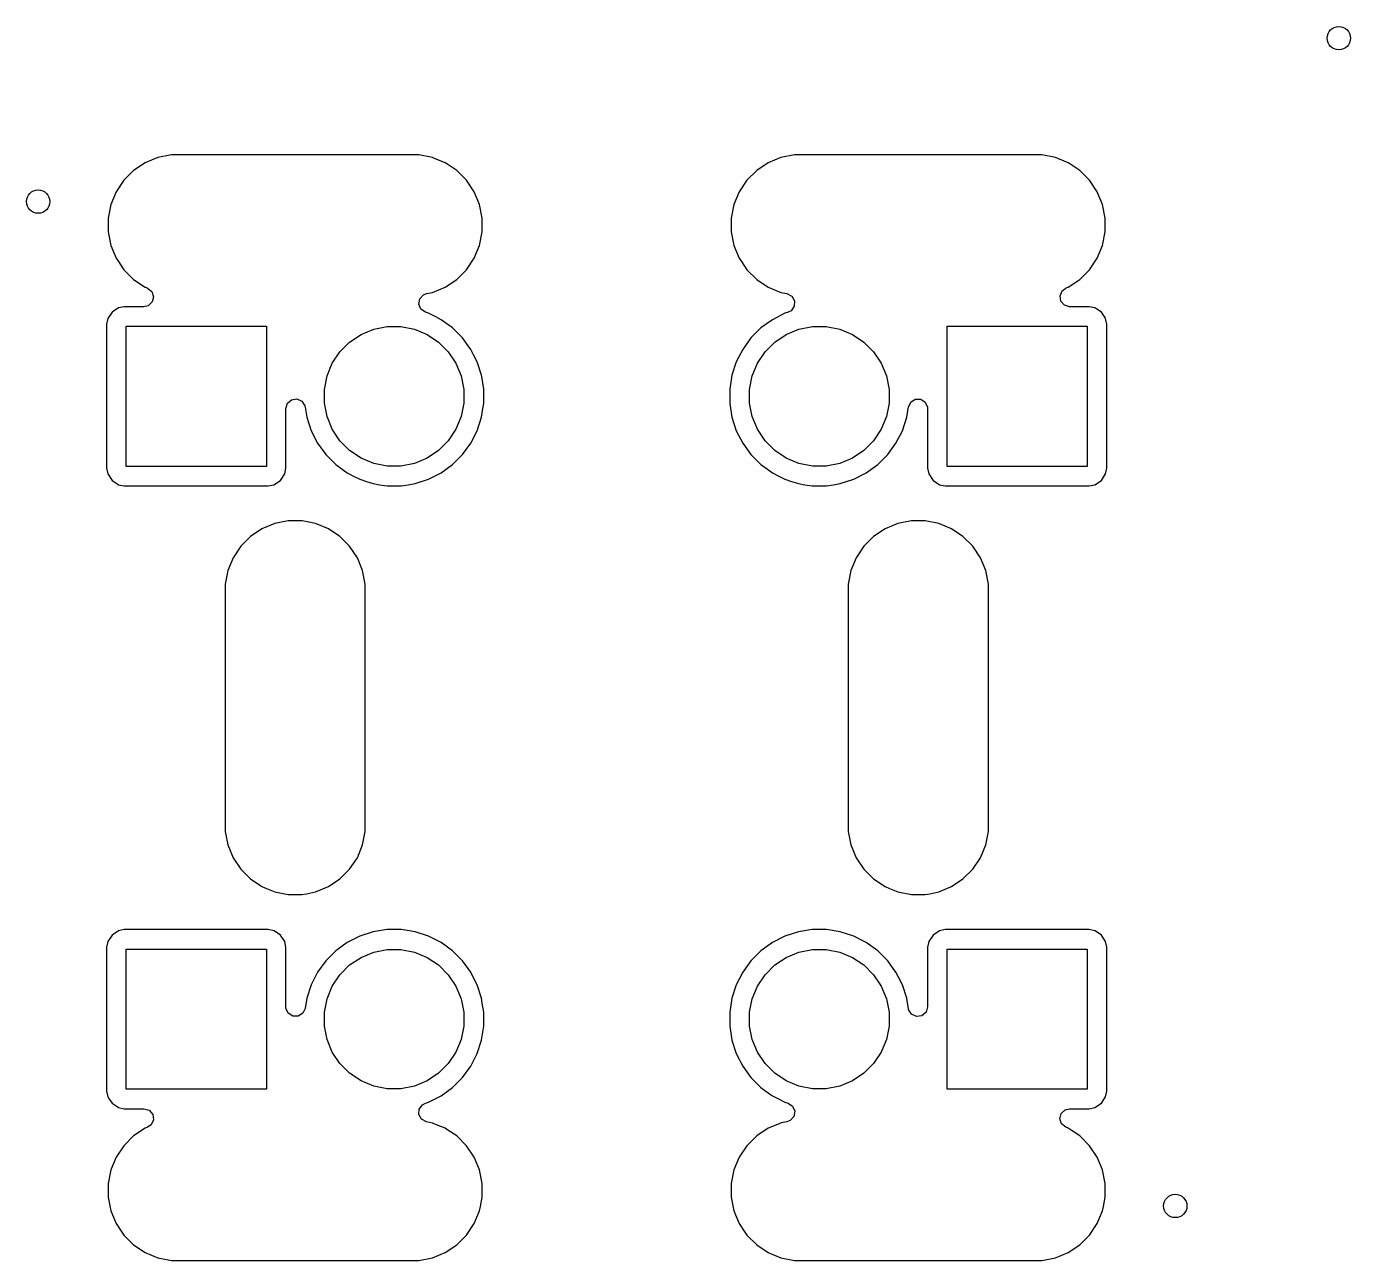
# Model space of a CAD drawing. Extents: x 45 to 205, y -97 to -37.
# Drawn here: x 71.55 to 88.55, y -84.1 to -68.25 of the extents above; entities that cross this region are included whole.
import ezdxf

# ---------------------------------------------------------------- set-up
doc = ezdxf.new("R2010")
doc.units = 0
doc.layers.add('BLACK', color=7, linetype='CONTINUOUS')

msp = doc.modelspace()

# ---------------------------------------------------------------- linework, layer by layer
at = {"layer": 'BLACK', "linetype": 'CONTINUOUS'}
for p, q in [((73.073447, -70.002125), (72.925977, -70.100664)), ((73.073461, -70.002118), (73.073447, -70.002125)), ((73.237319, -69.934242), (73.073461, -70.002118)), ((73.237329, -69.934239), (73.237319, -69.934242)), ((73.411297, -69.899631), (73.237329, -69.934239)), ((73.438717, -69.899631), (73.411297, -69.899631)), ((73.439657, -69.89957), (73.438717, -69.899631)), ((73.499982, -69.89957), (73.439657, -69.89957)), ((73.557565, -69.899569), (73.499982, -69.89957)), ((73.557568, -69.89957), (73.557565, -69.899569)), ((76.499982, -69.89957), (73.557568, -69.89957)), ((76.588676, -69.899569), (76.499982, -69.89957)), ((76.588678, -69.899569), (76.588676, -69.899569)), ((76.762661, -69.934173), (76.588678, -69.899569)), ((76.790165, -69.945565), (76.762661, -69.934173)), ((76.926549, -70.002054), (76.790165, -69.945565)), ((76.92655, -70.002055), (76.926548, -70.002054)), ((76.926548, -70.002054), (76.926549, -70.002054)), ((76.947531, -70.016074), (76.92655, -70.002055)), ((77.074043, -70.100603), (76.947531, -70.016074)), ((81.073447, -70.002125), (80.925977, -70.100664)), ((81.073461, -70.002118), (81.073447, -70.002125)), ((81.237319, -69.934242), (81.073461, -70.002118)), ((81.237329, -69.934239), (81.237319, -69.934242)), ((81.411297, -69.899631), (81.237329, -69.934239)), ((81.438717, -69.899631), (81.411297, -69.899631)), ((81.439657, -69.89957), (81.438717, -69.899631)), ((81.499982, -69.89957), (81.439657, -69.89957)), ((81.557565, -69.899569), (81.499982, -69.89957)), ((81.557568, -69.89957), (81.557565, -69.899569)), ((84.499982, -69.89957), (81.557568, -69.89957)), ((84.588676, -69.899569), (84.499982, -69.89957)), ((84.588678, -69.899569), (84.588676, -69.899569)), ((84.762661, -69.934173), (84.588678, -69.899569)), ((84.790165, -69.945565), (84.762661, -69.934173)), ((84.926549, -70.002054), (84.790165, -69.945565)), ((84.92655, -70.002055), (84.926548, -70.002054)), ((84.926548, -70.002054), (84.926549, -70.002054)), ((84.947531, -70.016074), (84.92655, -70.002055)), ((85.074043, -70.100603), (84.947531, -70.016074)), ((72.925971, -70.100669), (72.800557, -70.226086)), ((72.925977, -70.100664), (72.925971, -70.100669)), ((77.074046, -70.100606), (77.074043, -70.100603)), ((77.199482, -70.22604), (77.074046, -70.100606)), ((80.925971, -70.100669), (80.800557, -70.226086)), ((80.925977, -70.100664), (80.925971, -70.100669)), ((85.074046, -70.100606), (85.074043, -70.100603)), ((85.199482, -70.22604), (85.074046, -70.100606)), ((72.702007, -70.373579), (72.634137, -70.537435)), ((72.702013, -70.373568), (72.702007, -70.373579)), ((72.800555, -70.226088), (72.702013, -70.373568)), ((72.800557, -70.226086), (72.800555, -70.226088)), ((77.298036, -70.373534), (77.199482, -70.22604)), ((77.365922, -70.537422), (77.298036, -70.373534)), ((80.702007, -70.373579), (80.634137, -70.537435)), ((80.702013, -70.373568), (80.702007, -70.373579)), ((80.800555, -70.226088), (80.702013, -70.373568)), ((80.800557, -70.226086), (80.800555, -70.226088)), ((85.298036, -70.373534), (85.199482, -70.22604)), ((85.365922, -70.537422), (85.298036, -70.373534)), ((72.634132, -70.537452), (72.59953, -70.711409)), ((72.634137, -70.537435), (72.634132, -70.537452)), ((77.365922, -70.537426), (77.365922, -70.537422)), ((77.365923, -70.537427), (77.365922, -70.537426)), ((77.40053, -70.711401), (77.365923, -70.537427)), ((80.634132, -70.537452), (80.59953, -70.711409)), ((80.634137, -70.537435), (80.634132, -70.537452)), ((85.365922, -70.537426), (85.365922, -70.537422)), ((85.365923, -70.537427), (85.365922, -70.537426)), ((85.40053, -70.711401), (85.365923, -70.537427)), ((72.59953, -70.711409), (72.59953, -70.88879)), ((77.40053, -70.711404), (77.40053, -70.711401)), ((77.40053, -70.888796), (77.40053, -70.711404)), ((80.59953, -70.711409), (80.59953, -70.88879)), ((85.40053, -70.711404), (85.40053, -70.711401)), ((85.40053, -70.888796), (85.40053, -70.711404)), ((72.59953, -70.88879), (72.634132, -71.062747)), ((77.365922, -71.062778), (77.40053, -70.888796)), ((80.59953, -70.88879), (80.634132, -71.062747)), ((85.365922, -71.062778), (85.40053, -70.888796)), ((72.634132, -71.062747), (72.634137, -71.062764)), ((72.634137, -71.062764), (72.702007, -71.22662)), ((72.702007, -71.22662), (72.702009, -71.226625)), ((72.702009, -71.226625), (72.702011, -71.226628)), ((72.702011, -71.226628), (72.730643, -71.26948)), ((77.199482, -71.37416), (77.298036, -71.226666)), ((77.298036, -71.226666), (77.365922, -71.062778)), ((80.634132, -71.062747), (80.634137, -71.062764)), ((80.634137, -71.062764), (80.702007, -71.22662)), ((80.702007, -71.22662), (80.702009, -71.226625)), ((80.702009, -71.226625), (80.702011, -71.226628)), ((80.702011, -71.226628), (80.730643, -71.26948)), ((85.199482, -71.37416), (85.298036, -71.226666)), ((85.298036, -71.226666), (85.365922, -71.062778)), ((72.730643, -71.26948), (72.800555, -71.374111)), ((72.800555, -71.374111), (72.800557, -71.374113)), ((72.800557, -71.374113), (72.925971, -71.49953)), ((77.074046, -71.499594), (77.199482, -71.37416)), ((80.730643, -71.26948), (80.800555, -71.374111)), ((80.800555, -71.374111), (80.800557, -71.374113)), ((80.800557, -71.374113), (80.925971, -71.49953)), ((85.074046, -71.499594), (85.199482, -71.37416)), ((72.925971, -71.49953), (72.925977, -71.499535)), ((72.925977, -71.499535), (73.073447, -71.598074)), ((76.92655, -71.598145), (77.074046, -71.499594)), ((80.925971, -71.49953), (80.925977, -71.499535)), ((80.925977, -71.499535), (81.073447, -71.598074)), ((84.92655, -71.598145), (85.074046, -71.499594)), ((73.073447, -71.598074), (73.073451, -71.598076)), ((73.073451, -71.598076), (73.073457, -71.59808)), ((73.073457, -71.59808), (73.098334, -71.608384)), ((73.098334, -71.608384), (73.104671, -71.61101)), ((73.104671, -71.61101), (73.159074, -71.654852)), ((73.159074, -71.654852), (73.181137, -71.721147)), ((73.181137, -71.721147), (73.163856, -71.788846)), ((76.598686, -71.748224), (76.64593, -71.696749)), ((76.64593, -71.696749), (76.685769, -71.68132)), ((76.685769, -71.68132), (76.762661, -71.666027)), ((76.762661, -71.666027), (76.92655, -71.598145)), ((81.073447, -71.598074), (81.073451, -71.598076)), ((81.073451, -71.598076), (81.073457, -71.59808)), ((81.073457, -71.59808), (81.237329, -71.665961)), ((81.237329, -71.665961), (81.314334, -71.681279)), ((81.314334, -71.681279), (81.376243, -71.713665)), ((81.376243, -71.713665), (81.410816, -71.774382)), ((84.820208, -71.707923), (84.849233, -71.644367)), ((84.830152, -71.777081), (84.820208, -71.707923)), ((84.849233, -71.644367), (84.895495, -71.611008)), ((84.895495, -71.611008), (84.900913, -71.608763)), ((84.900913, -71.608763), (84.92655, -71.598145)), ((72.73225, -71.864103), (72.649389, -71.919469)), ((72.732254, -71.864102), (72.73225, -71.864103)), ((72.805313, -71.84957), (72.732254, -71.864102)), ((73.057216, -71.84957), (72.805313, -71.84957)), ((73.112718, -71.836455), (73.057216, -71.84957)), ((73.163856, -71.788846), (73.112718, -71.836455)), ((76.586771, -71.817071), (76.598686, -71.748224)), ((76.613969, -71.881429), (76.586771, -71.817071)), ((76.671645, -71.920867), (76.613969, -71.881429)), ((81.366208, -71.900822), (81.328458, -71.920827)), ((81.407075, -71.844151), (81.366208, -71.900822)), ((81.410816, -71.774382), (81.407075, -71.844151)), ((84.875907, -71.829885), (84.830152, -71.777081)), ((84.942946, -71.84957), (84.875907, -71.829885)), ((85.194664, -71.84957), (84.942946, -71.84957)), ((85.194667, -71.84957), (85.194664, -71.84957)), ((85.267725, -71.864102), (85.194667, -71.84957)), ((85.267729, -71.864103), (85.267725, -71.864102)), ((85.293659, -71.881429), (85.267729, -71.864103)), ((85.350591, -71.919469), (85.293659, -71.881429)), ((72.594022, -72.002334), (72.57949, -72.075391)), ((72.57949, -72.075391), (72.57949, -73.924748)), ((72.594023, -72.00233), (72.594022, -72.002334)), ((72.649389, -71.919469), (72.594023, -72.00233)), ((76.711626, -71.933857), (76.671645, -71.920867)), ((76.711629, -71.933858), (76.711626, -71.933857)), ((76.805371, -71.981623), (76.711629, -71.933858)), ((76.872984, -72.016074), (76.805371, -71.981623)), ((76.872986, -72.016075), (76.872984, -72.016074)), ((76.872987, -72.016076), (76.872986, -72.016075)), ((77.019484, -72.122511), (76.872987, -72.016076)), ((81.126992, -72.016076), (80.980495, -72.122511)), ((81.28835, -71.933859), (81.126992, -72.016076)), ((81.328458, -71.920827), (81.28835, -71.933859)), ((85.402935, -71.997809), (85.350591, -71.919469)), ((85.405956, -72.00233), (85.402935, -71.997809)), ((85.405957, -72.002334), (85.405956, -72.00233)), ((85.420489, -72.075391), (85.405957, -72.002334)), ((85.42049, -72.075393), (85.420489, -72.075391)), ((85.42049, -72.075396), (85.42049, -72.075393)), ((85.42049, -73.924744), (85.42049, -72.075396)), ((72.82999, -73.90007), (72.82999, -72.10007)), ((72.82999, -72.10007), (74.62999, -72.10007)), ((74.62999, -72.10007), (74.62999, -73.90007)), ((75.699036, -72.304361), (75.845733, -72.206341)), ((75.845733, -72.206341), (76.008734, -72.138824)), ((76.008734, -72.138824), (76.181775, -72.104404)), ((76.181775, -72.104404), (76.358205, -72.104404)), ((76.358205, -72.104404), (76.531246, -72.138824)), ((76.531246, -72.138824), (76.694247, -72.206341)), ((76.694247, -72.206341), (76.840944, -72.304361)), ((77.019489, -72.122515), (77.019484, -72.122511)), ((77.147544, -72.25057), (77.019489, -72.122515)), ((80.98049, -72.122515), (80.852435, -72.25057)), ((80.980495, -72.122511), (80.98049, -72.122515)), ((81.159036, -72.304361), (81.305733, -72.206341)), ((81.305733, -72.206341), (81.468734, -72.138824)), ((81.468734, -72.138824), (81.641775, -72.104404)), ((81.641775, -72.104404), (81.818205, -72.104404)), ((81.818205, -72.104404), (81.991246, -72.138824)), ((81.991246, -72.138824), (82.154247, -72.206341)), ((82.154247, -72.206341), (82.300944, -72.304361)), ((83.36999, -73.90007), (83.36999, -72.10007)), ((83.36999, -72.10007), (85.16999, -72.10007)), ((85.16999, -72.10007), (85.16999, -73.90007)), ((75.574281, -72.429116), (75.699036, -72.304361)), ((76.840944, -72.304361), (76.965699, -72.429116)), ((77.147548, -72.250575), (77.147544, -72.25057)), ((77.220408, -72.35086), (77.147548, -72.250575)), ((77.253986, -72.397076), (77.220408, -72.35086)), ((77.290939, -72.4696), (77.253986, -72.397076)), ((80.745996, -72.397072), (80.663778, -72.55843)), ((80.852431, -72.250575), (80.745996, -72.397072)), ((80.852435, -72.25057), (80.852431, -72.250575)), ((81.034281, -72.429116), (81.159036, -72.304361)), ((82.300944, -72.304361), (82.425699, -72.429116)), ((75.408744, -72.738814), (75.476261, -72.575813)), ((75.476261, -72.575813), (75.574281, -72.429116)), ((76.965699, -72.429116), (77.063719, -72.575813)), ((77.063719, -72.575813), (77.131236, -72.738814)), ((77.336201, -72.55843), (77.290939, -72.4696)), ((77.336201, -72.558431), (77.336201, -72.55843)), ((77.392161, -72.730661), (77.336201, -72.558431)), ((80.663777, -72.558433), (80.607819, -72.730659)), ((80.663778, -72.55843), (80.663777, -72.558433)), ((80.868744, -72.738814), (80.936261, -72.575813)), ((80.936261, -72.575813), (81.034281, -72.429116)), ((82.425699, -72.429116), (82.523719, -72.575813)), ((82.523719, -72.575813), (82.591236, -72.738814)), ((75.374324, -72.911855), (75.408744, -72.738814)), ((77.131236, -72.738814), (77.165656, -72.911855)), ((77.394461, -72.745184), (77.392161, -72.730661)), ((77.42049, -72.909518), (77.394461, -72.745184)), ((80.607819, -72.730659), (80.57949, -72.909518)), ((80.834324, -72.911855), (80.868744, -72.738814)), ((82.591236, -72.738814), (82.625656, -72.911855)), ((75.374324, -73.088285), (75.374324, -72.911855)), ((77.165656, -72.911855), (77.165656, -73.088285)), ((77.42049, -73.090621), (77.42049, -72.909518)), ((80.57949, -72.909518), (80.57949, -73.090621)), ((80.834324, -73.088285), (80.834324, -72.911855)), ((82.625656, -72.911855), (82.625656, -73.088285)), ((74.88049, -73.157201), (74.900175, -73.090162)), ((74.900175, -73.090162), (74.952979, -73.044407)), ((74.952979, -73.044407), (75.022137, -73.034463)), ((75.022137, -73.034463), (75.085693, -73.063488)), ((75.085693, -73.063488), (75.123467, -73.122266)), ((75.408744, -73.261326), (75.374324, -73.088285)), ((77.165656, -73.088285), (77.131236, -73.261326)), ((77.409944, -73.157201), (77.42049, -73.090621)), ((80.57949, -73.090621), (80.607819, -73.26948)), ((80.868744, -73.261326), (80.834324, -73.088285)), ((82.625656, -73.088285), (82.591236, -73.261326)), ((82.873017, -73.137803), (82.902946, -73.074668)), ((82.902946, -73.074668), (82.962258, -73.037737)), ((82.962258, -73.037737), (83.032121, -73.038735)), ((83.032121, -73.038735), (83.090353, -73.077345)), ((83.090353, -73.077345), (83.118467, -73.141309)), ((74.88049, -73.924744), (74.88049, -73.157201)), ((75.123467, -73.122266), (75.126963, -73.137803)), ((75.126963, -73.137803), (75.147819, -73.26948)), ((75.147819, -73.26948), (75.203777, -73.441706)), ((75.476261, -73.424327), (75.408744, -73.261326)), ((77.131236, -73.261326), (77.063719, -73.424327)), ((77.336201, -73.441709), (77.392161, -73.269479)), ((77.392161, -73.269479), (77.409944, -73.157201)), ((80.607819, -73.26948), (80.663777, -73.441706)), ((80.936261, -73.424327), (80.868744, -73.261326)), ((82.591236, -73.261326), (82.523719, -73.424327)), ((82.796201, -73.441709), (82.852161, -73.269479)), ((82.852161, -73.269479), (82.869944, -73.157201)), ((82.869944, -73.157201), (82.873017, -73.137803)), ((83.118467, -73.141309), (83.11949, -73.157201)), ((83.11949, -73.157201), (83.11949, -73.924748)), ((75.574281, -73.571024), (75.476261, -73.424327)), ((77.063719, -73.424327), (76.965699, -73.571024)), ((81.034281, -73.571024), (80.936261, -73.424327)), ((82.523719, -73.424327), (82.425699, -73.571024)), ((75.203777, -73.441706), (75.203778, -73.441709)), ((75.203778, -73.441709), (75.285996, -73.603067)), ((75.285996, -73.603067), (75.392431, -73.749564)), ((75.699036, -73.695779), (75.574281, -73.571024)), ((76.965699, -73.571024), (76.840944, -73.695779)), ((77.147543, -73.749571), (77.253986, -73.603064)), ((77.253986, -73.603064), (77.336201, -73.441709)), ((80.663777, -73.441706), (80.663778, -73.441709)), ((80.663778, -73.441709), (80.745996, -73.603067)), ((80.745996, -73.603067), (80.852431, -73.749564)), ((81.159036, -73.695779), (81.034281, -73.571024)), ((82.425699, -73.571024), (82.300944, -73.695779)), ((82.607543, -73.749571), (82.713986, -73.603064)), ((82.713986, -73.603064), (82.796201, -73.441709)), ((75.392431, -73.749564), (75.392435, -73.749569)), ((75.392435, -73.749569), (75.52049, -73.877624)), ((75.845733, -73.793799), (75.699036, -73.695779)), ((76.840944, -73.695779), (76.694247, -73.793799)), ((77.019491, -73.877623), (77.147543, -73.749571)), ((80.852431, -73.749564), (80.852435, -73.749569)), ((80.852435, -73.749569), (80.98049, -73.877624)), ((81.305733, -73.793799), (81.159036, -73.695779)), ((82.300944, -73.695779), (82.154247, -73.793799)), ((82.479491, -73.877623), (82.607543, -73.749571)), ((72.57949, -73.924748), (72.594022, -73.997805)), ((74.62999, -73.90007), (72.82999, -73.90007)), ((74.865956, -73.99781), (74.88049, -73.924744)), ((75.52049, -73.877624), (75.520495, -73.877628)), ((75.520495, -73.877628), (75.60302, -73.937585)), ((75.60302, -73.937585), (75.666996, -73.984066)), ((76.008734, -73.861316), (75.845733, -73.793799)), ((76.181775, -73.895736), (76.008734, -73.861316)), ((76.358205, -73.895736), (76.181775, -73.895736)), ((76.531246, -73.861316), (76.358205, -73.895736)), ((76.694247, -73.793799), (76.531246, -73.861316)), ((76.872984, -73.984066), (77.019491, -73.877623)), ((80.98049, -73.877624), (80.980495, -73.877628)), ((80.980495, -73.877628), (81.06302, -73.937585)), ((81.06302, -73.937585), (81.126996, -73.984066)), ((81.468734, -73.861316), (81.305733, -73.793799)), ((81.641775, -73.895736), (81.468734, -73.861316)), ((81.818205, -73.895736), (81.641775, -73.895736)), ((81.991246, -73.861316), (81.818205, -73.895736)), ((82.154247, -73.793799), (81.991246, -73.861316)), ((82.332984, -73.984066), (82.479491, -73.877623)), ((83.11949, -73.924748), (83.134022, -73.997805)), ((85.16999, -73.90007), (83.36999, -73.90007)), ((85.405956, -73.99781), (85.42049, -73.924744)), ((72.594022, -73.997805), (72.594023, -73.997809)), ((72.594023, -73.997809), (72.594024, -73.99781)), ((72.594024, -73.99781), (72.649389, -74.080671)), ((72.649389, -74.080671), (72.711604, -74.122241)), ((74.72773, -74.136036), (74.810591, -74.080671)), ((74.810591, -74.080671), (74.865956, -73.99781)), ((75.666996, -73.984066), (75.739903, -74.021214)), ((75.739903, -74.021214), (75.82835, -74.066281)), ((75.82835, -74.066281), (75.828353, -74.066282)), ((75.828353, -74.066282), (75.914466, -74.094261)), ((75.914466, -74.094261), (76.000581, -74.122241)), ((76.539399, -74.122241), (76.711629, -74.066281)), ((76.711629, -74.066281), (76.872984, -73.984066)), ((81.126996, -73.984066), (81.199903, -74.021214)), ((81.199903, -74.021214), (81.28835, -74.066281)), ((81.28835, -74.066281), (81.288353, -74.066282)), ((81.288353, -74.066282), (81.374466, -74.094261)), ((81.374466, -74.094261), (81.460581, -74.122241)), ((81.999399, -74.122241), (82.171629, -74.066281)), ((82.171629, -74.066281), (82.332984, -73.984066)), ((83.134022, -73.997805), (83.134023, -73.997809)), ((83.134023, -73.997809), (83.134024, -73.99781)), ((83.134024, -73.99781), (83.189389, -74.080671)), ((83.189389, -74.080671), (83.251604, -74.122241)), ((85.26773, -74.136036), (85.350591, -74.080671)), ((85.350591, -74.080671), (85.405956, -73.99781)), ((72.711604, -74.122241), (72.73225, -74.136036)), ((72.73225, -74.136036), (72.732254, -74.136037)), ((72.732254, -74.136037), (72.805311, -74.150569)), ((72.805311, -74.150569), (72.805314, -74.15057)), ((72.805314, -74.15057), (72.805316, -74.15057)), ((72.805316, -74.15057), (74.654666, -74.15057)), ((74.654666, -74.15057), (74.654667, -74.150569)), ((74.654667, -74.150569), (74.72773, -74.136036)), ((76.000581, -74.122241), (76.083419, -74.135361)), ((76.083419, -74.135361), (76.179439, -74.15057)), ((76.179439, -74.15057), (76.179444, -74.15057)), ((76.179444, -74.15057), (76.360541, -74.15057)), ((76.360541, -74.15057), (76.4523, -74.136036)), ((76.4523, -74.136036), (76.539399, -74.122241)), ((81.460581, -74.122241), (81.543419, -74.135361)), ((81.543419, -74.135361), (81.639439, -74.15057)), ((81.639439, -74.15057), (81.639444, -74.15057)), ((81.639444, -74.15057), (81.820541, -74.15057)), ((81.820541, -74.15057), (81.9123, -74.136036)), ((81.9123, -74.136036), (81.999399, -74.122241)), ((83.251604, -74.122241), (83.27225, -74.136036)), ((83.27225, -74.136036), (83.272254, -74.136037)), ((83.272254, -74.136037), (83.345311, -74.150569)), ((83.345311, -74.150569), (83.345314, -74.15057)), ((83.345314, -74.15057), (83.345316, -74.15057)), ((83.345316, -74.15057), (85.194666, -74.15057)), ((85.194666, -74.15057), (85.194667, -74.150569)), ((85.194667, -74.150569), (85.26773, -74.136036)), ((74.9113, -74.599502), (74.737335, -74.634105)), ((74.911303, -74.599502), (74.9113, -74.599502)), ((75.088685, -74.599502), (74.911303, -74.599502)), ((75.088688, -74.599502), (75.088685, -74.599502)), ((75.262652, -74.634105), (75.088688, -74.599502)), ((82.9113, -74.599502), (82.737335, -74.634105)), ((82.911303, -74.599502), (82.9113, -74.599502)), ((83.088685, -74.599502), (82.911303, -74.599502)), ((83.088688, -74.599502), (83.088685, -74.599502)), ((83.262652, -74.634105), (83.088688, -74.599502)), ((74.57344, -74.701992), (74.425959, -74.800537)), ((74.573453, -74.701985), (74.57344, -74.701992)), ((74.737326, -74.634108), (74.573453, -74.701985)), ((74.737335, -74.634105), (74.737326, -74.634108)), ((75.262661, -74.634108), (75.262652, -74.634105)), ((75.426534, -74.701985), (75.262661, -74.634108)), ((75.426547, -74.701992), (75.426534, -74.701985)), ((75.574028, -74.800537), (75.426547, -74.701992)), ((82.57344, -74.701992), (82.425959, -74.800537)), ((82.573453, -74.701985), (82.57344, -74.701992)), ((82.737326, -74.634108), (82.573453, -74.701985)), ((82.737335, -74.634105), (82.737326, -74.634108)), ((83.262661, -74.634108), (83.262652, -74.634105)), ((83.426534, -74.701985), (83.262661, -74.634108)), ((83.426547, -74.701992), (83.426534, -74.701985)), ((83.574028, -74.800537), (83.426547, -74.701992)), ((74.300529, -74.925967), (74.201984, -75.073448)), ((74.300532, -74.925963), (74.300529, -74.925967)), ((74.425955, -74.80054), (74.300532, -74.925963)), ((74.425959, -74.800537), (74.425955, -74.80054)), ((75.574032, -74.80054), (75.574028, -74.800537)), ((75.699455, -74.925963), (75.574032, -74.80054)), ((75.699458, -74.925967), (75.699455, -74.925963)), ((75.798003, -75.073448), (75.699458, -74.925967)), ((82.300529, -74.925967), (82.201984, -75.073448)), ((82.300532, -74.925963), (82.300529, -74.925967)), ((82.425955, -74.80054), (82.300532, -74.925963)), ((82.425959, -74.800537), (82.425955, -74.80054)), ((83.574032, -74.80054), (83.574028, -74.800537)), ((83.699455, -74.925963), (83.574032, -74.80054)), ((83.699458, -74.925967), (83.699455, -74.925963)), ((83.798003, -75.073448), (83.699458, -74.925967)), ((74.201977, -75.073461), (74.1341, -75.237334)), ((74.201984, -75.073448), (74.201977, -75.073461)), ((75.79801, -75.073461), (75.798003, -75.073448)), ((75.865887, -75.237334), (75.79801, -75.073461)), ((82.201977, -75.073461), (82.1341, -75.237334)), ((82.201984, -75.073448), (82.201977, -75.073461)), ((83.79801, -75.073461), (83.798003, -75.073448)), ((83.865887, -75.237334), (83.79801, -75.073461)), ((74.134097, -75.237343), (74.099494, -75.411306)), ((74.1341, -75.237334), (74.134097, -75.237343)), ((75.86589, -75.237343), (75.865887, -75.237334)), ((75.900493, -75.411306), (75.86589, -75.237343)), ((82.134097, -75.237343), (82.099494, -75.411306)), ((82.1341, -75.237334), (82.134097, -75.237343)), ((83.86589, -75.237343), (83.865887, -75.237334)), ((83.900493, -75.411306), (83.86589, -75.237343)), ((74.099494, -75.411306), (74.099494, -78.588697)), ((75.900494, -75.411308), (75.900493, -75.411306)), ((75.900494, -75.411311), (75.900494, -75.411308)), ((75.900494, -75.447275), (75.900494, -75.411311)), ((75.900494, -78.442419), (75.900494, -75.447275)), ((82.099494, -75.411306), (82.099494, -78.588697)), ((83.900494, -75.411308), (83.900493, -75.411306)), ((83.900494, -75.411311), (83.900494, -75.411308)), ((83.900494, -75.447275), (83.900494, -75.411311)), ((83.900494, -76.127595), (83.900494, -75.447275)), ((83.900494, -78.442419), (83.900494, -76.127595)), ((75.900494, -78.500002), (75.900494, -78.442419)), ((75.900494, -78.588693), (75.900494, -78.500002)), ((83.900494, -78.500002), (83.900494, -78.442419)), ((83.900494, -78.588693), (83.900494, -78.500002)), ((74.099494, -78.588697), (74.134097, -78.76266)), ((75.865888, -78.762668), (75.900494, -78.588693)), ((82.099494, -78.588697), (82.134097, -78.76266)), ((83.865888, -78.762668), (83.900494, -78.588693)), ((74.134097, -78.76266), (74.1341, -78.762669)), ((74.1341, -78.762669), (74.201977, -78.926542)), ((75.798007, -78.926549), (75.865888, -78.762668)), ((82.134097, -78.76266), (82.1341, -78.762669)), ((82.1341, -78.762669), (82.201977, -78.926542)), ((83.798007, -78.926549), (83.865888, -78.762668)), ((74.201977, -78.926542), (74.201984, -78.926555)), ((74.201984, -78.926555), (74.300529, -79.074036)), ((75.699458, -79.074037), (75.798007, -78.926549)), ((82.201977, -78.926542), (82.201984, -78.926555)), ((82.201984, -78.926555), (82.300529, -79.074036)), ((83.699458, -79.074037), (83.798007, -78.926549)), ((74.300529, -79.074036), (74.300532, -79.07404)), ((74.300532, -79.07404), (74.425955, -79.199463)), ((74.425955, -79.199463), (74.425959, -79.199466)), ((74.425959, -79.199466), (74.57344, -79.298011)), ((75.426541, -79.298015), (75.574029, -79.199466)), ((75.574029, -79.199466), (75.699458, -79.074037)), ((82.300529, -79.074036), (82.300532, -79.07404)), ((82.300532, -79.07404), (82.425955, -79.199463)), ((82.425955, -79.199463), (82.425959, -79.199466)), ((82.425959, -79.199466), (82.57344, -79.298011)), ((83.426541, -79.298015), (83.574029, -79.199466)), ((83.574029, -79.199466), (83.699458, -79.074037)), ((74.57344, -79.298011), (74.573453, -79.298018)), ((74.573453, -79.298018), (74.630418, -79.321613)), ((74.630418, -79.321613), (74.737328, -79.365896)), ((74.737328, -79.365896), (74.73733, -79.365896)), ((74.73733, -79.365896), (74.737335, -79.365898)), ((74.737335, -79.365898), (74.911298, -79.400501)), ((75.088688, -79.400501), (75.146676, -79.388966)), ((75.146676, -79.388966), (75.262652, -79.365898)), ((75.262652, -79.365898), (75.262655, -79.365896)), ((75.262655, -79.365896), (75.26266, -79.365896)), ((75.26266, -79.365896), (75.426541, -79.298015)), ((82.57344, -79.298011), (82.573453, -79.298018)), ((82.573453, -79.298018), (82.630418, -79.321613)), ((82.630418, -79.321613), (82.737328, -79.365896)), ((82.737328, -79.365896), (82.73733, -79.365896)), ((82.73733, -79.365896), (82.737335, -79.365898)), ((82.737335, -79.365898), (82.911298, -79.400501)), ((83.088688, -79.400501), (83.146676, -79.388966)), ((83.146676, -79.388966), (83.262652, -79.365898)), ((83.262652, -79.365898), (83.262655, -79.365896)), ((83.262655, -79.365896), (83.26266, -79.365896)), ((83.26266, -79.365896), (83.426541, -79.298015)), ((74.911298, -79.400501), (74.911301, -79.400502)), ((74.911301, -79.400502), (74.911303, -79.400502)), ((74.911303, -79.400502), (75.088687, -79.400502)), ((75.088687, -79.400502), (75.088688, -79.400501)), ((82.911298, -79.400501), (82.911301, -79.400502)), ((82.911301, -79.400502), (82.911303, -79.400502)), ((82.911303, -79.400502), (83.088687, -79.400502)), ((83.088687, -79.400502), (83.088688, -79.400501)), ((72.73225, -79.864103), (72.649389, -79.919469)), ((72.732254, -79.864102), (72.73225, -79.864103)), ((72.805313, -79.84957), (72.732254, -79.864102)), ((72.805316, -79.84957), (72.805313, -79.84957)), ((74.654664, -79.84957), (72.805316, -79.84957)), ((74.654667, -79.84957), (74.654664, -79.84957)), ((74.727725, -79.864102), (74.654667, -79.84957)), ((74.727729, -79.864103), (74.727725, -79.864102)), ((74.729393, -79.865215), (74.727729, -79.864103)), ((74.810591, -79.919469), (74.729393, -79.865215)), ((76.000579, -79.877899), (75.828353, -79.933857)), ((76.179439, -79.84957), (76.000579, -79.877899)), ((76.179444, -79.84957), (76.179439, -79.84957)), ((76.360536, -79.84957), (76.179444, -79.84957)), ((76.360541, -79.84957), (76.360536, -79.84957)), ((76.5394, -79.877899), (76.360541, -79.84957)), ((76.711626, -79.933857), (76.5394, -79.877899)), ((81.460579, -79.877899), (81.288353, -79.933857)), ((81.639439, -79.84957), (81.460579, -79.877899)), ((81.639444, -79.84957), (81.639439, -79.84957)), ((81.820536, -79.84957), (81.639444, -79.84957)), ((81.820541, -79.84957), (81.820536, -79.84957)), ((81.9994, -79.877899), (81.820541, -79.84957)), ((82.171626, -79.933857), (81.9994, -79.877899)), ((83.27225, -79.864103), (83.189389, -79.919469)), ((83.272254, -79.864102), (83.27225, -79.864103)), ((83.345313, -79.84957), (83.272254, -79.864102)), ((83.345316, -79.84957), (83.345313, -79.84957)), ((85.194664, -79.84957), (83.345316, -79.84957)), ((85.194667, -79.84957), (85.194664, -79.84957)), ((85.267725, -79.864102), (85.194667, -79.84957)), ((85.267729, -79.864103), (85.267725, -79.864102)), ((85.269393, -79.865215), (85.267729, -79.864103)), ((85.350591, -79.919469), (85.269393, -79.865215)), ((72.594022, -80.002334), (72.57949, -80.075391)), ((72.594023, -80.00233), (72.594022, -80.002334)), ((72.649389, -79.919469), (72.594023, -80.00233)), ((74.865956, -80.00233), (74.810591, -79.919469)), ((74.865957, -80.002334), (74.865956, -80.00233)), ((74.880489, -80.075391), (74.865957, -80.002334)), ((75.666992, -80.016076), (75.520495, -80.122511)), ((75.82835, -79.933858), (75.666992, -80.016076)), ((75.828353, -79.933857), (75.82835, -79.933858)), ((76.711629, -79.933858), (76.711626, -79.933857)), ((76.82129, -79.989734), (76.711629, -79.933858)), ((76.872984, -80.016074), (76.82129, -79.989734)), ((76.872986, -80.016075), (76.872984, -80.016074)), ((76.872987, -80.016076), (76.872986, -80.016075)), ((77.019484, -80.122511), (76.872987, -80.016076)), ((81.126992, -80.016076), (80.980495, -80.122511)), ((81.28835, -79.933858), (81.126992, -80.016076)), ((81.288353, -79.933857), (81.28835, -79.933858)), ((82.171629, -79.933858), (82.171626, -79.933857)), ((82.28129, -79.989734), (82.171629, -79.933858)), ((82.332984, -80.016074), (82.28129, -79.989734)), ((82.332986, -80.016075), (82.332984, -80.016074)), ((82.332987, -80.016076), (82.332986, -80.016075)), ((82.479484, -80.122511), (82.332987, -80.016076)), ((83.134022, -80.002334), (83.11949, -80.075391)), ((83.134023, -80.00233), (83.134022, -80.002334)), ((83.189389, -79.919469), (83.134023, -80.00233)), ((85.405956, -80.00233), (85.350591, -79.919469)), ((85.405957, -80.002334), (85.405956, -80.00233)), ((85.420489, -80.075391), (85.405957, -80.002334)), ((72.57949, -80.075391), (72.57949, -81.924748)), ((72.82999, -81.90007), (72.82999, -80.10007)), ((72.82999, -80.10007), (74.62999, -80.10007)), ((74.62999, -80.10007), (74.62999, -81.90007)), ((74.88049, -80.075393), (74.880489, -80.075391)), ((74.88049, -80.842938), (74.88049, -80.075393)), ((75.52049, -80.122515), (75.392435, -80.25057)), ((75.520495, -80.122511), (75.52049, -80.122515)), ((75.699036, -80.304361), (75.845733, -80.206341)), ((75.845733, -80.206341), (76.008734, -80.138824)), ((76.008734, -80.138824), (76.181775, -80.104404)), ((76.181775, -80.104404), (76.358205, -80.104404)), ((76.358205, -80.104404), (76.531246, -80.138824)), ((76.531246, -80.138824), (76.694247, -80.206341)), ((76.694247, -80.206341), (76.840944, -80.304361)), ((77.019489, -80.122515), (77.019484, -80.122511)), ((77.147544, -80.25057), (77.019489, -80.122515)), ((80.98049, -80.122515), (80.852435, -80.25057)), ((80.980495, -80.122511), (80.98049, -80.122515)), ((81.159036, -80.304361), (81.305733, -80.206341)), ((81.305733, -80.206341), (81.468734, -80.138824)), ((81.468734, -80.138824), (81.641775, -80.104404)), ((81.641775, -80.104404), (81.818205, -80.104404)), ((81.818205, -80.104404), (81.991246, -80.138824)), ((81.991246, -80.138824), (82.154247, -80.206341)), ((82.154247, -80.206341), (82.300944, -80.304361)), ((82.479489, -80.122515), (82.479484, -80.122511)), ((82.607544, -80.25057), (82.479489, -80.122515)), ((83.11949, -80.075391), (83.11949, -80.842938)), ((83.36999, -81.90007), (83.36999, -80.10007)), ((83.36999, -80.10007), (85.16999, -80.10007)), ((85.16999, -80.10007), (85.16999, -81.90007)), ((85.42049, -80.075393), (85.420489, -80.075391)), ((85.42049, -80.075396), (85.42049, -80.075393)), ((85.42049, -81.924744), (85.42049, -80.075396)), ((75.285996, -80.397072), (75.203778, -80.55843)), ((75.392431, -80.250575), (75.285996, -80.397072)), ((75.392435, -80.25057), (75.392431, -80.250575)), ((75.574281, -80.429116), (75.699036, -80.304361)), ((76.840944, -80.304361), (76.965699, -80.429116)), ((77.147548, -80.250575), (77.147544, -80.25057)), ((77.219441, -80.349529), (77.147548, -80.250575)), ((77.253986, -80.397076), (77.219441, -80.349529)), ((77.287096, -80.462058), (77.253986, -80.397076)), ((80.745996, -80.397072), (80.663778, -80.55843)), ((80.852431, -80.250575), (80.745996, -80.397072)), ((80.852435, -80.25057), (80.852431, -80.250575)), ((81.034281, -80.429116), (81.159036, -80.304361)), ((82.300944, -80.304361), (82.425699, -80.429116)), ((82.607548, -80.250575), (82.607544, -80.25057)), ((82.679441, -80.349529), (82.607548, -80.250575)), ((82.713986, -80.397076), (82.679441, -80.349529)), ((82.747096, -80.462058), (82.713986, -80.397076)), ((75.203777, -80.558433), (75.147819, -80.730659)), ((75.203778, -80.55843), (75.203777, -80.558433)), ((75.408744, -80.738814), (75.476261, -80.575813)), ((75.476261, -80.575813), (75.574281, -80.429116)), ((76.965699, -80.429116), (77.063719, -80.575813)), ((77.063719, -80.575813), (77.131236, -80.738814)), ((77.336201, -80.55843), (77.287096, -80.462058)), ((77.336201, -80.558431), (77.336201, -80.55843)), ((77.392161, -80.730661), (77.336201, -80.558431)), ((80.663777, -80.558433), (80.607819, -80.730659)), ((80.663778, -80.55843), (80.663777, -80.558433)), ((80.868744, -80.738814), (80.936261, -80.575813)), ((80.936261, -80.575813), (81.034281, -80.429116)), ((82.425699, -80.429116), (82.523719, -80.575813)), ((82.523719, -80.575813), (82.591236, -80.738814)), ((82.796201, -80.55843), (82.747096, -80.462058)), ((82.796201, -80.558431), (82.796201, -80.55843)), ((82.852161, -80.730661), (82.796201, -80.558431)), ((75.147819, -80.730659), (75.126963, -80.862336)), ((75.374324, -80.911855), (75.408744, -80.738814)), ((77.131236, -80.738814), (77.165656, -80.911855)), ((77.402615, -80.796668), (77.392161, -80.730661)), ((80.607819, -80.730659), (80.57949, -80.909518)), ((80.834324, -80.911855), (80.868744, -80.738814)), ((82.591236, -80.738814), (82.625656, -80.911855)), ((82.861675, -80.790734), (82.852161, -80.730661)), ((74.881513, -80.85883), (74.88049, -80.842938)), ((74.909627, -80.922794), (74.881513, -80.85883)), ((75.126963, -80.862336), (75.097034, -80.925471)), ((75.374324, -81.088285), (75.374324, -80.911855)), ((77.165656, -80.911855), (77.165656, -81.088285)), ((77.42049, -80.909518), (77.402615, -80.796668)), ((77.42049, -81.090621), (77.42049, -80.909518)), ((80.57949, -80.909518), (80.57949, -81.090621)), ((80.834324, -81.088285), (80.834324, -80.911855)), ((82.625656, -80.911855), (82.625656, -81.088285)), ((82.873017, -80.862336), (82.861675, -80.790734)), ((82.876513, -80.877873), (82.873017, -80.862336)), ((82.914287, -80.936651), (82.876513, -80.877873)), ((83.099805, -80.909977), (83.047001, -80.955732)), ((83.11949, -80.842938), (83.099805, -80.909977)), ((74.967859, -80.961404), (74.909627, -80.922794)), ((75.037722, -80.962402), (74.967859, -80.961404)), ((75.097034, -80.925471), (75.037722, -80.962402)), ((75.408744, -81.261326), (75.374324, -81.088285)), ((77.165656, -81.088285), (77.131236, -81.261326)), ((80.868744, -81.261326), (80.834324, -81.088285)), ((82.625656, -81.088285), (82.591236, -81.261326)), ((82.977843, -80.965676), (82.914287, -80.936651)), ((83.047001, -80.955732), (82.977843, -80.965676)), ((77.392161, -81.269479), (77.412461, -81.141309)), ((77.412461, -81.141309), (77.42049, -81.090621)), ((80.57949, -81.090621), (80.607819, -81.26948)), ((75.476261, -81.424327), (75.408744, -81.261326)), ((75.574281, -81.571024), (75.476261, -81.424327)), ((77.063719, -81.424327), (76.965699, -81.571024)), ((77.131236, -81.261326), (77.063719, -81.424327)), ((77.336201, -81.441709), (77.392161, -81.269479)), ((80.607819, -81.26948), (80.663777, -81.441706)), ((80.936261, -81.424327), (80.868744, -81.261326)), ((81.034281, -81.571024), (80.936261, -81.424327)), ((82.523719, -81.424327), (82.425699, -81.571024)), ((82.591236, -81.261326), (82.523719, -81.424327)), ((75.699036, -81.695779), (75.574281, -81.571024)), ((76.965699, -81.571024), (76.840944, -81.695779)), ((77.253986, -81.603064), (77.336201, -81.441709)), ((80.663777, -81.441706), (80.663778, -81.441709)), ((80.663778, -81.441709), (80.701074, -81.514905)), ((80.701074, -81.514905), (80.721528, -81.555048)), ((80.721528, -81.555048), (80.745996, -81.603067)), ((81.159036, -81.695779), (81.034281, -81.571024)), ((82.425699, -81.571024), (82.300944, -81.695779)), ((75.845733, -81.793799), (75.699036, -81.695779)), ((76.840944, -81.695779), (76.694247, -81.793799)), ((77.019491, -81.877623), (77.147543, -81.749571)), ((77.147543, -81.749571), (77.253986, -81.603064)), ((80.745996, -81.603067), (80.852431, -81.749564)), ((80.852431, -81.749564), (80.852435, -81.749569)), ((80.852435, -81.749569), (80.98049, -81.877624)), ((81.305733, -81.793799), (81.159036, -81.695779)), ((82.300944, -81.695779), (82.154247, -81.793799)), ((72.57949, -81.924748), (72.594022, -81.997805)), ((74.62999, -81.90007), (72.82999, -81.90007)), ((76.008734, -81.861316), (75.845733, -81.793799)), ((76.181775, -81.895736), (76.008734, -81.861316)), ((76.358205, -81.895736), (76.181775, -81.895736)), ((76.531246, -81.861316), (76.358205, -81.895736)), ((76.694247, -81.793799), (76.531246, -81.861316)), ((76.872984, -81.984066), (77.019491, -81.877623)), ((80.98049, -81.877624), (80.980495, -81.877628)), ((80.980495, -81.877628), (81.090932, -81.957864)), ((81.468734, -81.861316), (81.305733, -81.793799)), ((81.641775, -81.895736), (81.468734, -81.861316)), ((81.818205, -81.895736), (81.641775, -81.895736)), ((81.991246, -81.861316), (81.818205, -81.895736)), ((82.154247, -81.793799), (81.991246, -81.861316)), ((85.16999, -81.90007), (83.36999, -81.90007)), ((85.405956, -81.99781), (85.42049, -81.924744)), ((72.594022, -81.997805), (72.594023, -81.997809)), ((72.594023, -81.997809), (72.604532, -82.013537)), ((72.604532, -82.013537), (72.649389, -82.080671)), ((72.649389, -82.080671), (72.713321, -82.123388)), ((76.592912, -82.155988), (76.633778, -82.099316)), ((76.633778, -82.099316), (76.671529, -82.079309)), ((76.671529, -82.079309), (76.711629, -82.066281)), ((76.711629, -82.066281), (76.872984, -81.984066)), ((81.090932, -81.957864), (81.126996, -81.984066)), ((81.126996, -81.984066), (81.206725, -82.02469)), ((81.206725, -82.02469), (81.28835, -82.066281)), ((81.28835, -82.066281), (81.288356, -82.066283)), ((81.288356, -82.066283), (81.328572, -82.07935)), ((81.328572, -82.07935), (81.386248, -82.118787)), ((85.26773, -82.136036), (85.350591, -82.080671)), ((85.350591, -82.080671), (85.405956, -81.99781)), ((72.713321, -82.123388), (72.73225, -82.136036)), ((72.73225, -82.136036), (72.732254, -82.136037)), ((72.732254, -82.136037), (72.805311, -82.150569)), ((72.805311, -82.150569), (72.805314, -82.15057)), ((72.805314, -82.15057), (73.057361, -82.15057)), ((73.057361, -82.15057), (73.1244, -82.170255)), ((73.1244, -82.170255), (73.170155, -82.223059)), ((73.170155, -82.223059), (73.180099, -82.292217)), ((76.589173, -82.225758), (76.592912, -82.155988)), ((76.623748, -82.286473), (76.589173, -82.225758)), ((81.401533, -82.251992), (81.354289, -82.303468)), ((81.386248, -82.118787), (81.413447, -82.183145)), ((81.413447, -82.183145), (81.401533, -82.251992)), ((84.81888, -82.278998), (84.836158, -82.211298)), ((84.840946, -82.345292), (84.81888, -82.278998)), ((84.836158, -82.211298), (84.887295, -82.163687)), ((84.887295, -82.163687), (84.942801, -82.15057)), ((84.942801, -82.15057), (85.194666, -82.15057)), ((85.194666, -82.15057), (85.194667, -82.150569)), ((85.194667, -82.150569), (85.26773, -82.136036)), ((73.073447, -82.402125), (72.925977, -82.500664)), ((73.073461, -82.402118), (73.073447, -82.402125)), ((73.104816, -82.38913), (73.073461, -82.402118)), ((73.151074, -82.355773), (73.104816, -82.38913)), ((73.180099, -82.292217), (73.151074, -82.355773)), ((76.685658, -82.318857), (76.623748, -82.286473)), ((76.762661, -82.334173), (76.685658, -82.318857)), ((76.81481, -82.355773), (76.762661, -82.334173)), ((76.926549, -82.402054), (76.81481, -82.355773)), ((76.92655, -82.402055), (76.926548, -82.402054)), ((76.926548, -82.402054), (76.926549, -82.402054)), ((76.962056, -82.425779), (76.92655, -82.402055)), ((77.074043, -82.500603), (76.962056, -82.425779)), ((81.073447, -82.402125), (80.925977, -82.500664)), ((81.073461, -82.402118), (81.073447, -82.402125)), ((81.237319, -82.334242), (81.073461, -82.402118)), ((81.237329, -82.334239), (81.237319, -82.334242)), ((81.238153, -82.334075), (81.237329, -82.334239)), ((81.314449, -82.318897), (81.238153, -82.334075)), ((81.354289, -82.303468), (81.314449, -82.318897)), ((84.89535, -82.389132), (84.840946, -82.345292)), ((84.926549, -82.402054), (84.89535, -82.389132)), ((84.92655, -82.402055), (84.926548, -82.402054)), ((84.926548, -82.402054), (84.926549, -82.402054)), ((84.962056, -82.425779), (84.92655, -82.402055)), ((85.074043, -82.500603), (84.962056, -82.425779)), ((72.925971, -82.500669), (72.800557, -82.626086)), ((72.925977, -82.500664), (72.925971, -82.500669)), ((77.074046, -82.500606), (77.074043, -82.500603)), ((77.199482, -82.62604), (77.074046, -82.500606)), ((80.925971, -82.500669), (80.800557, -82.626086)), ((80.925977, -82.500664), (80.925971, -82.500669)), ((85.074046, -82.500606), (85.074043, -82.500603)), ((85.199482, -82.62604), (85.074046, -82.500606)), ((72.702007, -82.773579), (72.634137, -82.937435)), ((72.702013, -82.773568), (72.702007, -82.773579)), ((72.800555, -82.626088), (72.702013, -82.773568)), ((72.800557, -82.626086), (72.800555, -82.626088)), ((77.298036, -82.773534), (77.199482, -82.62604)), ((77.365922, -82.937422), (77.298036, -82.773534)), ((80.702007, -82.773579), (80.634137, -82.937435)), ((80.702013, -82.773568), (80.702007, -82.773579)), ((80.800555, -82.626088), (80.702013, -82.773568)), ((80.800557, -82.626086), (80.800555, -82.626088)), ((85.298036, -82.773534), (85.199482, -82.62604)), ((85.365922, -82.937422), (85.298036, -82.773534)), ((72.634132, -82.937452), (72.59953, -83.111409)), ((72.634137, -82.937435), (72.634132, -82.937452)), ((77.365922, -82.937426), (77.365922, -82.937422)), ((77.365923, -82.937427), (77.365922, -82.937426)), ((77.40053, -83.111401), (77.365923, -82.937427)), ((80.634132, -82.937452), (80.59953, -83.111409)), ((80.634137, -82.937435), (80.634132, -82.937452)), ((85.365922, -82.937426), (85.365922, -82.937422)), ((85.365923, -82.937427), (85.365922, -82.937426)), ((85.40053, -83.111401), (85.365923, -82.937427)), ((72.59953, -83.111409), (72.59953, -83.28879)), ((77.40053, -83.288798), (77.40053, -83.111401)), ((80.59953, -83.111409), (80.59953, -83.28879)), ((85.40053, -83.288798), (85.40053, -83.111401)), ((72.59953, -83.28879), (72.634132, -83.462747)), ((77.377247, -83.405842), (77.40053, -83.288798)), ((80.59953, -83.28879), (80.634132, -83.462747)), ((85.377247, -83.405842), (85.40053, -83.288798)), ((72.634132, -83.462747), (72.634137, -83.462764)), ((72.634137, -83.462764), (72.702007, -83.62662)), ((77.298036, -83.626666), (77.365922, -83.462778)), ((77.365922, -83.462778), (77.377247, -83.405842)), ((80.634132, -83.462747), (80.634137, -83.462764)), ((80.634137, -83.462764), (80.702007, -83.62662)), ((85.298036, -83.626666), (85.365922, -83.462778)), ((85.365922, -83.462778), (85.377247, -83.405842)), ((72.702007, -83.62662), (72.702009, -83.626625)), ((72.702009, -83.626625), (72.702011, -83.626628)), ((72.702011, -83.626628), (72.766054, -83.722477)), ((77.199482, -83.77416), (77.298036, -83.626666)), ((80.702007, -83.62662), (80.702009, -83.626625)), ((80.702009, -83.626625), (80.702011, -83.626628)), ((80.702011, -83.626628), (80.766054, -83.722477)), ((85.199482, -83.77416), (85.298036, -83.626666)), ((72.766054, -83.722477), (72.800555, -83.774111)), ((72.800555, -83.774111), (72.800557, -83.774113)), ((72.800557, -83.774113), (72.925971, -83.89953)), ((77.074046, -83.899594), (77.199482, -83.77416)), ((80.766054, -83.722477), (80.800555, -83.774111)), ((80.800555, -83.774111), (80.800557, -83.774113)), ((80.800557, -83.774113), (80.925971, -83.89953)), ((85.074046, -83.899594), (85.199482, -83.77416)), ((72.925971, -83.89953), (72.925977, -83.899535)), ((72.925977, -83.899535), (73.073447, -83.998074)), ((76.92655, -83.998145), (77.074046, -83.899594)), ((80.925971, -83.89953), (80.925977, -83.899535)), ((80.925977, -83.899535), (81.073447, -83.998074)), ((84.92655, -83.998145), (85.074046, -83.899594)), ((73.073447, -83.998074), (73.073451, -83.998076)), ((73.073451, -83.998076), (73.073457, -83.99808)), ((73.073457, -83.99808), (73.237329, -84.065961)), ((73.237329, -84.065961), (73.368092, -84.091973)), ((73.368092, -84.091973), (73.411294, -84.100568)), ((73.411294, -84.100568), (73.411295, -84.100568)), ((73.411295, -84.100568), (73.435426, -84.100568)), ((73.435426, -84.100568), (73.447258, -84.100568)), ((73.447258, -84.100568), (73.447263, -84.10057)), ((73.447263, -84.10057), (73.499982, -84.10057)), ((73.499982, -84.10057), (73.557565, -84.100571)), ((73.557565, -84.100571), (73.557568, -84.10057)), ((73.557568, -84.10057), (76.44856, -84.10057)), ((76.44856, -84.10057), (76.44876, -84.100629)), ((76.44876, -84.100629), (76.499982, -84.100629)), ((76.499982, -84.100629), (76.499982, -84.10063)), ((76.499982, -84.10063), (76.588678, -84.100631)), ((76.588678, -84.100631), (76.762661, -84.066027)), ((76.762661, -84.066027), (76.92655, -83.998145)), ((81.073447, -83.998074), (81.073451, -83.998076)), ((81.073451, -83.998076), (81.073457, -83.99808)), ((81.073457, -83.99808), (81.237329, -84.065961)), ((81.237329, -84.065961), (81.368092, -84.091973)), ((81.368092, -84.091973), (81.411294, -84.100568)), ((81.411294, -84.100568), (81.411295, -84.100568)), ((81.411295, -84.100568), (81.435426, -84.100568)), ((81.435426, -84.100568), (81.447258, -84.100568)), ((81.447258, -84.100568), (81.447263, -84.10057)), ((81.447263, -84.10057), (81.499982, -84.10057)), ((81.499982, -84.10057), (81.557565, -84.100571)), ((81.557565, -84.100571), (81.557568, -84.10057)), ((81.557568, -84.10057), (84.44856, -84.10057)), ((84.44856, -84.10057), (84.44876, -84.100629)), ((84.44876, -84.100629), (84.499982, -84.100629)), ((84.499982, -84.100629), (84.499982, -84.10063)), ((84.499982, -84.10063), (84.588678, -84.100631)), ((84.588678, -84.100631), (84.762661, -84.066027)), ((84.762661, -84.066027), (84.92655, -83.998145))]:
    msp.add_line(p, q, dxfattribs=at)
at = {"layer": 'BLACK'}
for centre in [(88.39999, -68.40007), (71.69999, -70.50007), (86.29999, -83.40007)]:
    msp.add_circle(centre, 0.15, dxfattribs=at)

doc.saveas('drawing.dxf')
